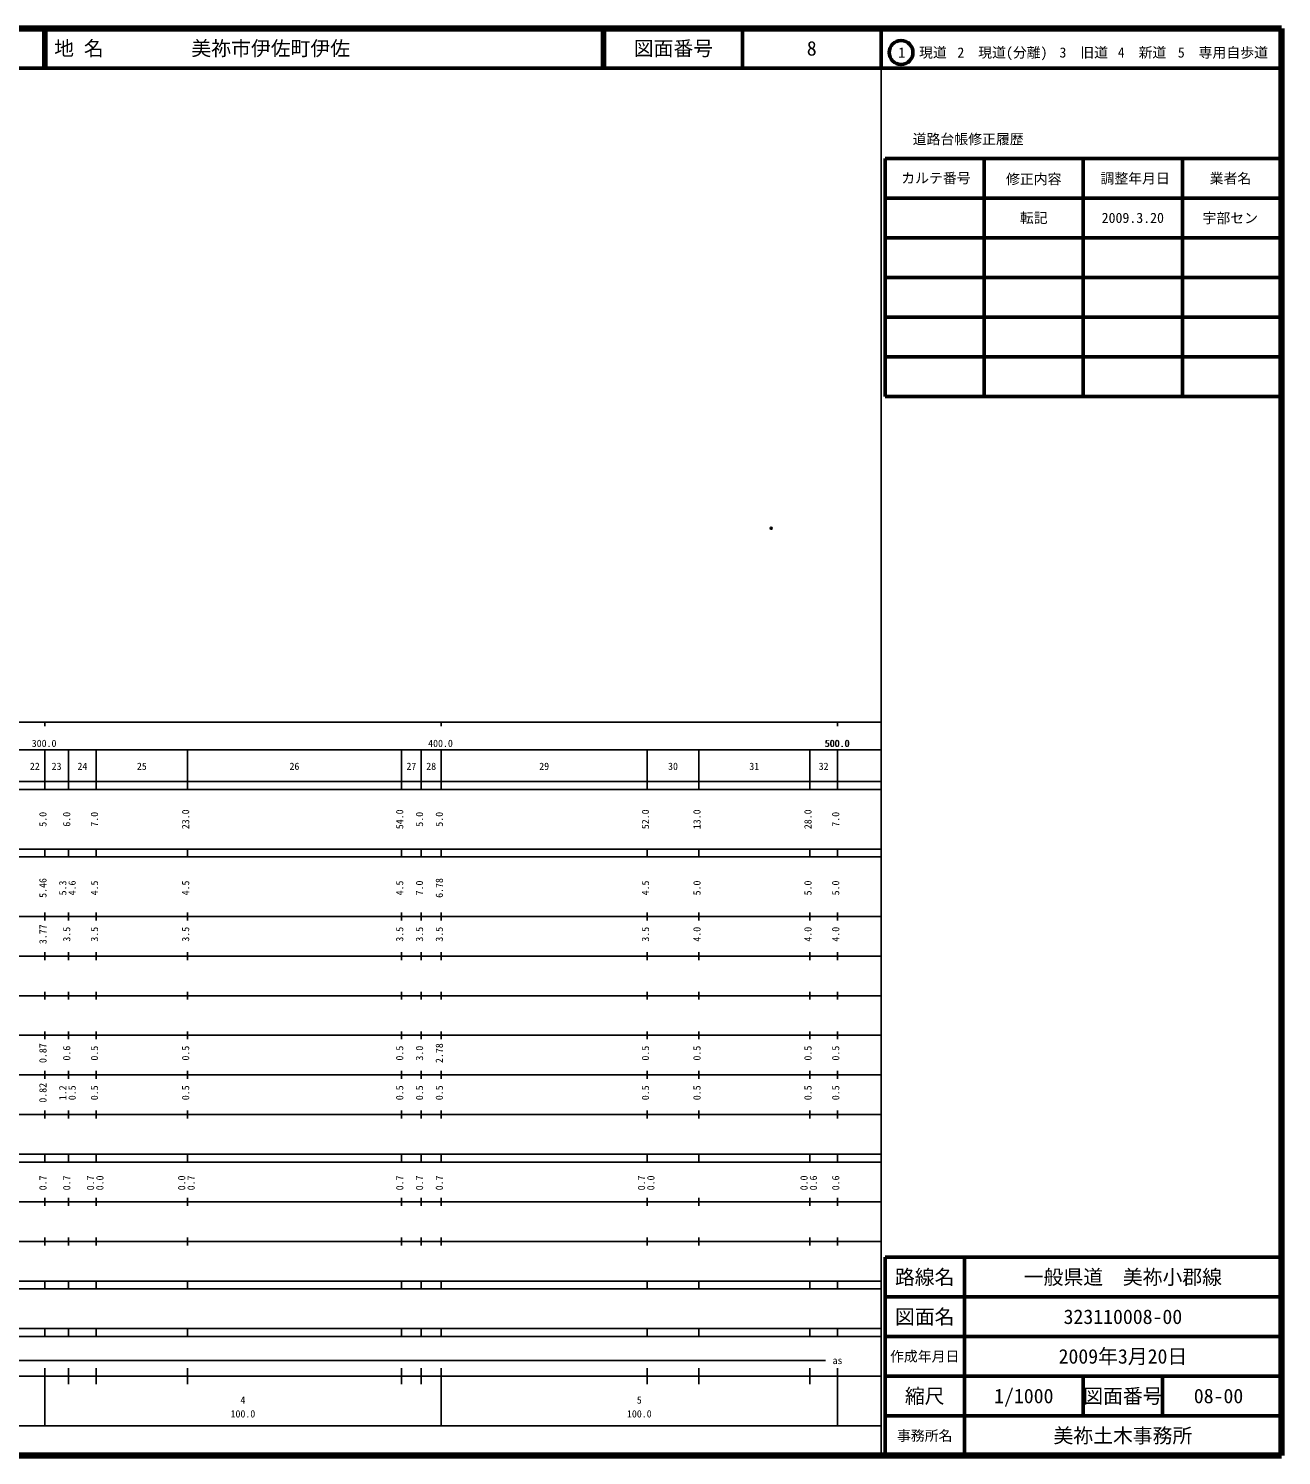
# Model space of a CAD drawing. Units: millimetres on the paper. Extents: x 40 to 680, y 20 to 380.
# Drawn here: x 363.9 to 680, y 20 to 380 of the extents above; entities that cross this region are included whole.
import ezdxf
from ezdxf.enums import TextEntityAlignment as Align

# ---------------------------------------------------------------- set-up
doc = ezdxf.new("R2010")
doc.units = ezdxf.units.MM
doc.header["$PDMODE"] = 32
doc.header["$PDSIZE"] = 0.5
doc.layers.add('M-OTRS', color=6, linetype='Continuous')
doc.layers.add('M-TTL-TXT', color=7, linetype='Continuous')
for name, color, linetype, lineweight in [('M-TTL', 2, 'Continuous', 140), ('M-TTL-BAND', 7, 'Continuous', 25), ('M-TTL-FRAM', 2, 'Continuous', 50), ('M-TTL-LINE', 7, 'Continuous', 50)]:
    doc.layers.add(name, color=color, linetype=linetype, lineweight=lineweight)
doc.styles.add('ＭＳ ゴシック', font='')
doc.styles.get('ＭＳ ゴシック').set_extended_font_data('MS Gothic')

msp = doc.modelspace()

# ---------------------------------------------------------------- linework, layer by layer
at = {"layer": 'M-OTRS'}
msp.add_point((551.286, 253.912), dxfattribs=at)
at = {"layer": 'M-TTL'}
for p, q in [((680, 380), (40, 380)), ((680, 20), (680, 380)), ((40, 20), (680, 20))]:
    msp.add_line(p, q, dxfattribs=at)
at = {"layer": 'M-TTL-BAND'}
for p, q in [((579, 20), (579, 370)), ((40, 205), (579, 205)), ((368, 205), (368, 204)), ((468, 205), (468, 204)), ((568, 205), (568, 204)), ((68, 198), (579, 198)), ((368, 188), (368, 198)), ((374, 188), (374, 198)), ((381, 188), (381, 198)), ((404, 188), (404, 198)), ((458, 188), (458, 198)), ((463, 188), (463, 198)), ((468, 188), (468, 198)), ((520, 188), (520, 198)), ((533, 188), (533, 198)), ((561, 188), (561, 198)), ((568, 188), (568, 198)), ((40, 190), (579, 190)), ((40, 188), (579, 188)), ((40, 173), (579, 173)), ((368, 171), (368, 173)), ((374, 171), (374, 173)), ((381, 171), (381, 173)), ((404, 171), (404, 173)), ((458, 171), (458, 173)), ((463, 171), (463, 173)), ((468, 171), (468, 173)), ((520, 171), (520, 173)), ((533, 171), (533, 173)), ((561, 171), (561, 173)), ((568, 171), (568, 173)), ((40, 171), (579, 171)), ((40, 156), (579, 156)), ((368, 155), (368, 157)), ((374, 155), (374, 157)), ((381, 155), (381, 157)), ((404, 155), (404, 157)), ((458, 155), (458, 157)), ((463, 155), (463, 157)), ((468, 155), (468, 157)), ((520, 155), (520, 157)), ((533, 155), (533, 157)), ((561, 155), (561, 157)), ((568, 155), (568, 157)), ((46, 146), (579, 146)), ((368, 145), (368, 147)), ((374, 145), (374, 147)), ((381, 145), (381, 147)), ((404, 145), (404, 147)), ((458, 145), (458, 147)), ((463, 145), (463, 147)), ((468, 145), (468, 147)), ((520, 145), (520, 147)), ((533, 145), (533, 147)), ((561, 145), (561, 147)), ((568, 145), (568, 147)), ((368, 135), (368, 137)), ((374, 135), (374, 137)), ((381, 135), (381, 137)), ((404, 135), (404, 137)), ((458, 135), (458, 137)), ((463, 135), (463, 137)), ((468, 135), (468, 137)), ((520, 135), (520, 137)), ((533, 135), (533, 137)), ((561, 135), (561, 137)), ((568, 135), (568, 137)), ((52, 136), (579, 136)), ((46, 126), (579, 126)), ((368, 125), (368, 127)), ((374, 125), (374, 127)), ((381, 125), (381, 127)), ((404, 125), (404, 127)), ((458, 125), (458, 127)), ((463, 125), (463, 127)), ((468, 125), (468, 127)), ((520, 125), (520, 127)), ((533, 125), (533, 127)), ((561, 125), (561, 127)), ((568, 125), (568, 127)), ((52, 116), (579, 116)), ((368, 115), (368, 117)), ((374, 115), (374, 117)), ((381, 115), (381, 117)), ((404, 115), (404, 117)), ((458, 115), (458, 117)), ((463, 115), (463, 117)), ((468, 115), (468, 117)), ((520, 115), (520, 117)), ((533, 115), (533, 117)), ((561, 115), (561, 117)), ((568, 115), (568, 117)), ((46, 106), (579, 106)), ((368, 105), (368, 107)), ((374, 105), (374, 107)), ((381, 105), (381, 107)), ((404, 105), (404, 107)), ((458, 105), (458, 107)), ((463, 105), (463, 107)), ((468, 105), (468, 107)), ((520, 105), (520, 107)), ((533, 105), (533, 107)), ((561, 105), (561, 107)), ((568, 105), (568, 107)), ((40, 96), (579, 96)), ((40, 94), (579, 94)), ((368, 94), (368, 96)), ((374, 94), (374, 96)), ((381, 94), (381, 96)), ((404, 94), (404, 96)), ((458, 94), (458, 96)), ((463, 94), (463, 96)), ((468, 94), (468, 96)), ((520, 94), (520, 96)), ((533, 94), (533, 96)), ((561, 94), (561, 96)), ((568, 94), (568, 96)), ((49, 84), (579, 84)), ((368, 83), (368, 85)), ((374, 83), (374, 85)), ((381, 83), (381, 85)), ((404, 83), (404, 85)), ((458, 83), (458, 85)), ((463, 83), (463, 85)), ((468, 83), (468, 85)), ((520, 83), (520, 85)), ((533, 83), (533, 85)), ((561, 83), (561, 85)), ((568, 83), (568, 85)), ((40, 74), (579, 74)), ((368, 73), (368, 75)), ((374, 73), (374, 75)), ((381, 73), (381, 75)), ((404, 73), (404, 75)), ((458, 73), (458, 75)), ((463, 73), (463, 75)), ((468, 73), (468, 75)), ((520, 73), (520, 75)), ((533, 73), (533, 75)), ((561, 73), (561, 75)), ((568, 73), (568, 75)), ((40, 64), (579, 64)), ((40, 62), (579, 62)), ((368, 62), (368, 64)), ((374, 62), (374, 64)), ((381, 62), (381, 64)), ((404, 62), (404, 64)), ((458, 62), (458, 64)), ((463, 62), (463, 64)), ((468, 62), (468, 64)), ((520, 62), (520, 64)), ((533, 62), (533, 64)), ((561, 62), (561, 64)), ((568, 62), (568, 64)), ((40, 52), (579, 52)), ((368, 50), (368, 52)), ((374, 50), (374, 52)), ((381, 50), (381, 52)), ((404, 50), (404, 52)), ((458, 50), (458, 52)), ((463, 50), (463, 52)), ((468, 50), (468, 52)), ((520, 50), (520, 52)), ((533, 50), (533, 52)), ((561, 50), (561, 52)), ((568, 50), (568, 52)), ((40, 50), (579, 50)), ((71, 44), (565, 44)), ((40, 40), (579, 40)), ((368, 27.5), (368, 42)), ((374, 38), (374, 42)), ((381, 38), (381, 42)), ((404, 38), (404, 42)), ((458, 38), (458, 42)), ((463, 38), (463, 42)), ((468, 27.5), (468, 42)), ((520, 38), (520, 42)), ((533, 38), (533, 42)), ((561, 38), (561, 42)), ((568, 27.5), (568, 42)), ((68, 27.5), (579, 27.5))]:
    msp.add_line(p, q, dxfattribs=at)
at = {"layer": 'M-TTL-FRAM'}
for p, q in [((580, 347.197), (580, 287.197)), ((580, 347.197), (680, 347.197)), ((580, 287.197), (680, 287.197)), ((680, 70), (580, 70)), ((580, 70), (580, 20))]:
    msp.add_line(p, q, dxfattribs=at)
at = {"layer": 'M-TTL-LINE'}
for p, q in [((367.75, 380), (367.75, 370)), ((368.25, 380), (368.25, 370)), ((508.747, 380), (508.747, 370)), ((509.247, 380), (509.247, 370)), ((543.997, 380), (543.997, 370)), ((579, 380), (579, 370)), ((40, 370), (680, 370)), ((605, 347.197), (605, 287.197)), ((630, 347.197), (630, 287.197)), ((655, 347.197), (655, 287.197)), ((580, 337.197), (680, 337.197)), ((580, 327.197), (680, 327.197)), ((580, 317.197), (680, 317.197)), ((580, 307.197), (680, 307.197)), ((580, 297.197), (680, 297.197)), ((600, 70), (600, 20)), ((680, 60), (580, 60)), ((680, 50), (580, 50)), ((680, 40), (580, 40)), ((630, 40), (630, 30)), ((650, 40), (650, 30)), ((680, 30), (580, 30))]:
    msp.add_line(p, q, dxfattribs=at)
msp.add_circle((584.031, 373.958), 3, dxfattribs=at)

# ---------------------------------------------------------------- texts
at = {"layer": 'M-TTL-BAND', "style": 'ＭＳ ゴシック'}
for s, p in [('300.0', (367.844, 198.195)), ('400.0', (467.844, 198.195)), ('500.0', (567.844, 198.195)), ('500.0', (568, 198.195)), ('22', (365.5, 192.405)), ('23', (371, 192.405)), ('24', (377.5, 192.405)), ('25', (392.5, 192.405)), ('26', (431, 192.405)), ('27', (460.5, 192.405)), ('28', (465.5, 192.405)), ('29', (494, 192.405)), ('30', (526.5, 192.405)), ('31', (547, 192.405)), ('32', (564.5, 192.405)), ('as', (568, 42.5)), ('4', (418, 32.523)), ('5', (518, 32.523)), ('100.0', (418, 29.033)), ('100.0', (518, 29.033))]:
    msp.add_text(s, height=1.833, dxfattribs=at).set_placement(p, align=Align.BOTTOM_CENTER)
for s, p in [('5.0', (369, 180.5)), ('6.0', (375, 180.5)), ('7.0', (382, 180.5)), ('23.0', (405, 180.5)), ('54.0', (459, 180.5)), ('5.0', (464, 180.5)), ('5.0', (469, 180.5)), ('52.0', (521, 180.5)), ('13.0', (534, 180.5)), ('28.0', (562, 180.5)), ('7.0', (569, 180.5)), ('5.46', (369, 163.174)), ('5.3', (374, 163.174)), ('4.6', (376.37, 163.174)), ('4.5', (382, 163.174)), ('4.5', (405, 163.174)), ('4.5', (459, 163.174)), ('7.0', (464, 163.174)), ('6.78', (469, 163.174)), ('4.5', (521, 163.174)), ('5.0', (534, 163.174)), ('5.0', (562, 163.174)), ('5.0', (569, 163.174)), ('3.77', (369, 151.5)), ('3.5', (375, 151.5)), ('3.5', (382, 151.5)), ('3.5', (405, 151.5)), ('3.5', (459, 151.5)), ('3.5', (464, 151.5)), ('3.5', (469, 151.5)), ('3.5', (521, 151.5)), ('4.0', (534, 151.5)), ('4.0', (562, 151.5)), ('4.0', (569, 151.5)), ('0.87', (369, 121.5)), ('0.6', (375, 121.5)), ('0.5', (382, 121.5)), ('0.5', (405, 121.5)), ('0.5', (459, 121.5)), ('3.0', (464, 121.5)), ('2.78', (469, 121.5)), ('0.5', (521, 121.5)), ('0.5', (534, 121.5)), ('0.5', (562, 121.5)), ('0.5', (569, 121.5)), ('0.82', (369, 111.5)), ('1.2', (374, 111.5)), ('0.5', (376.37, 111.5)), ('0.5', (382, 111.5)), ('0.5', (405, 111.5)), ('0.5', (459, 111.5)), ('0.5', (464, 111.5)), ('0.5', (469, 111.5)), ('0.5', (521, 111.5)), ('0.5', (534, 111.5)), ('0.5', (562, 111.5)), ('0.5', (569, 111.5)), ('0.7', (369, 88.764)), ('0.7', (375, 88.764)), ('0.7', (381, 88.764)), ('0.0', (383.37, 88.764)), ('0.0', (404, 88.764)), ('0.7', (406.37, 88.764)), ('0.7', (459, 88.764)), ('0.7', (464, 88.764)), ('0.7', (469, 88.764)), ('0.7', (520, 88.764)), ('0.0', (522.37, 88.764)), ('0.0', (561, 88.764)), ('0.6', (563.37, 88.764)), ('0.6', (569, 88.764))]:
    msp.add_text(s, height=1.833, rotation=90, dxfattribs=at).set_placement(p, align=Align.BOTTOM_CENTER)
at = {"layer": 'M-TTL-TXT', "style": 'ＭＳ ゴシック'}
for s, p in [('地 名', (370.38, 375)), ('美祢市伊佐町伊佐', (405.024, 375))]:
    msp.add_text(s, height=3.666, dxfattribs=at).set_placement(p, align=Align.MIDDLE_LEFT)
for s, height, p in [('図面番号', 3.666, (526.622, 375)), ('8', 3.666, (561.497, 375)), ('1\u3000現道', 2.566, (589.448, 373.958)), ('2\u3000現道(分離)', 2.566, (609.619, 373.958)), ('3\u3000旧道', 2.566, (630.121, 373.958)), ('4\u3000新道', 2.566, (644.824, 373.958)), ('5\u3000専用自歩道', 2.566, (665.228, 373.958)), ('道路台帳修正履歴', 2.566, (600.968, 352.113)), ('カルテ番号', 2.566, (592.839, 342.277)), ('修正内容', 2.566, (617.509, 342.023)), ('調整年月日', 2.566, (643.089, 342.197)), ('業者名', 2.566, (667.134, 342.197)), ('転記', 2.566, (617.5, 332.245)), ('2009.3.20', 2.566, (642.5, 332.245)), ('宇部セン', 2.566, (667.077, 332.189)), ('路線名', 3.666, (590, 65)), ('路線名', 3.666, (590, 65)), ('一般県道\u3000美祢小郡線', 3.666, (640, 65)), ('図面名', 3.666, (590, 55)), ('図面名', 3.666, (590, 55)), ('323110008-00', 3.666, (640, 55)), ('2009年3月20日', 3.666, (640, 45)), ('作成年月日', 2.566, (590, 45)), ('作成年月日', 2.566, (590, 45)), ('縮尺', 3.666, (590, 35)), ('縮尺', 3.666, (590, 35)), ('1/1000', 3.666, (615, 35)), ('図面番号', 3.666, (640, 35)), ('図面番号', 3.666, (640, 35)), ('08-00', 3.666, (664.125, 35)), ('事務所名', 2.566, (590, 25)), ('事務所名', 2.566, (590, 25)), ('美祢土木事務所', 3.666, (640, 25))]:
    msp.add_text(s, height=height, dxfattribs=at).set_placement(p, align=Align.MIDDLE_CENTER)

doc.saveas('drawing.dxf')
